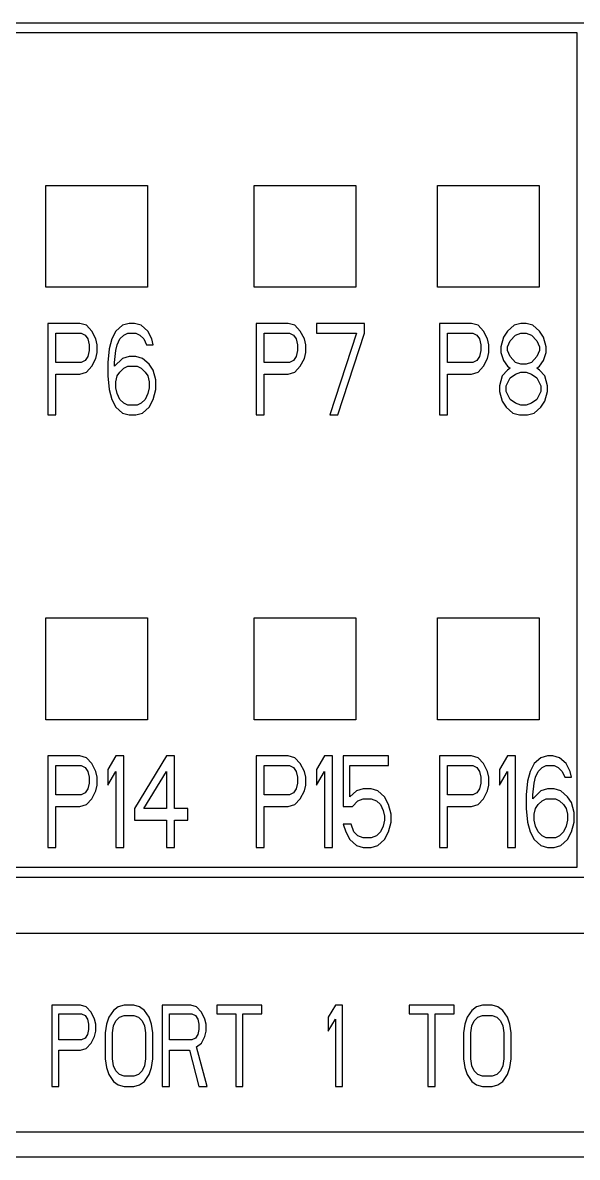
# Model space of a CAD drawing. Header units: millimetres. Extents: x 11355 to 11505, y 8083 to 8171.
# Drawn here: x 11359.782 to 11360.209, y 8103.342 to 8104.216 of the extents above; entities that cross this region are included whole.
import ezdxf

# ---------------------------------------------------------------- set-up
doc = ezdxf.new("R2010")
doc.units = ezdxf.units.MM
doc.layers.add('SW Siemens Scalance XR324', color=7, linetype='Continuous')

# ---------------------------------------------------------------- blocks, each defined once
blk = doc.blocks.new('SW Siemens Scalance XR324')
at = {"layer": 'SW Siemens Scalance XR324'}
for p, q in [((32832.21701, -3476.81938), (32833.40404, -3476.81938)), ((32833.39621, -3476.82722), (32832.22484, -3476.82722)), ((32833.39621, -3477.4697), (32833.39621, -3476.82722)), ((32832.98682, -3476.94474), (32833.06517, -3476.94474)), ((32832.98682, -3477.0231), (32832.98682, -3476.94474)), ((32833.06517, -3476.94474), (32833.06517, -3477.0231)), ((32833.14744, -3476.94474), (32833.22579, -3476.94474)), ((32833.14744, -3477.0231), (32833.14744, -3476.94474)), ((32833.22579, -3476.94474), (32833.22579, -3477.0231)), ((32833.28847, -3477.0231), (32833.28847, -3476.94474)), ((32833.28847, -3476.94474), (32833.36682, -3476.94474)), ((32833.36682, -3476.94474), (32833.36682, -3477.0231)), ((32833.06517, -3477.0231), (32832.98682, -3477.0231)), ((32833.22579, -3477.0231), (32833.14744, -3477.0231)), ((32833.36682, -3477.0231), (32833.28847, -3477.0231)), ((32832.98836, -3477.0509), (32832.98836, -3477.12142)), ((32833.01304, -3477.0509), (32832.98836, -3477.0509)), ((32832.99453, -3477.0584), (32833.01407, -3477.0584)), ((32832.99453, -3477.08091), (32832.99453, -3477.0584)), ((32833.01818, -3477.0524), (32833.01304, -3477.0509)), ((32833.01407, -3477.0584), (32833.01715, -3477.0599)), ((32833.02229, -3477.0569), (32833.01818, -3477.0524)), ((32833.02538, -3477.06291), (32833.02229, -3477.0569)), ((32833.0408, -3477.0569), (32833.03772, -3477.06291)), ((32833.04595, -3477.0524), (32833.0408, -3477.0569)), ((32833.05109, -3477.0509), (32833.04595, -3477.0524)), ((32833.04697, -3477.0599), (32833.05006, -3477.0584)), ((32833.05006, -3477.0584), (32833.05623, -3477.0584)), ((32833.0552, -3477.0509), (32833.05109, -3477.0509)), ((32833.06034, -3477.0524), (32833.0552, -3477.0509)), ((32833.05623, -3477.0584), (32833.05931, -3477.0599)), ((32833.06548, -3477.0569), (32833.06034, -3477.0524)), ((32833.06857, -3477.06291), (32833.06548, -3477.0569)), ((32833.14898, -3477.0509), (32833.14898, -3477.12142)), ((32833.17366, -3477.0509), (32833.14898, -3477.0509)), ((32833.15515, -3477.0584), (32833.17469, -3477.0584)), ((32833.15515, -3477.08091), (32833.15515, -3477.0584)), ((32833.1788, -3477.0524), (32833.17366, -3477.0509)), ((32833.17469, -3477.0584), (32833.17777, -3477.0599)), ((32833.18291, -3477.0569), (32833.1788, -3477.0524)), ((32833.186, -3477.06291), (32833.18291, -3477.0569)), ((32833.19526, -3477.0509), (32833.19526, -3477.0584)), ((32833.23228, -3477.0509), (32833.19526, -3477.0509)), ((32833.19526, -3477.0584), (32833.22611, -3477.0584)), ((32833.22611, -3477.0584), (32833.20554, -3477.12142)), ((32833.21171, -3477.12142), (32833.23228, -3477.0584)), ((32833.23228, -3477.0584), (32833.23228, -3477.0509)), ((32833.29001, -3477.0509), (32833.29001, -3477.12142)), ((32833.31469, -3477.0509), (32833.29001, -3477.0509)), ((32833.29618, -3477.0584), (32833.31572, -3477.0584)), ((32833.29618, -3477.08091), (32833.29618, -3477.0584)), ((32833.31984, -3477.0524), (32833.31469, -3477.0509)), ((32833.31572, -3477.0584), (32833.31881, -3477.0599)), ((32833.32395, -3477.0569), (32833.31984, -3477.0524)), ((32833.32703, -3477.06291), (32833.32395, -3477.0569)), ((32833.34246, -3477.0569), (32833.33937, -3477.0614)), ((32833.3476, -3477.0524), (32833.34246, -3477.0569)), ((32833.35274, -3477.0509), (32833.3476, -3477.0524)), ((32833.34863, -3477.0599), (32833.35274, -3477.0584)), ((32833.35686, -3477.0509), (32833.35274, -3477.0509)), ((32833.35274, -3477.0584), (32833.35686, -3477.0584)), ((32833.362, -3477.0524), (32833.35686, -3477.0509)), ((32833.35686, -3477.0584), (32833.36097, -3477.0599)), ((32833.36714, -3477.0569), (32833.362, -3477.0524)), ((32833.37023, -3477.0614), (32833.36714, -3477.0569)), ((32833.01715, -3477.0599), (32833.01921, -3477.06291)), ((32833.01921, -3477.06291), (32833.02024, -3477.06741)), ((32833.02024, -3477.06741), (32833.02024, -3477.07191)), ((32833.02641, -3477.06741), (32833.02538, -3477.06291)), ((32833.02641, -3477.07341), (32833.02641, -3477.06741)), ((32833.03772, -3477.06291), (32833.03566, -3477.07041)), ((32833.0408, -3477.07191), (32833.04183, -3477.06741)), ((32833.04183, -3477.06741), (32833.04389, -3477.06291)), ((32833.04389, -3477.06291), (32833.04697, -3477.0599)), ((32833.05931, -3477.0599), (32833.0624, -3477.06291)), ((32833.0624, -3477.06291), (32833.06446, -3477.06741)), ((32833.06446, -3477.06741), (32833.0696, -3477.06741)), ((32833.0696, -3477.06741), (32833.06857, -3477.06291)), ((32833.17777, -3477.0599), (32833.17983, -3477.06291)), ((32833.17983, -3477.06291), (32833.18086, -3477.06741)), ((32833.18086, -3477.06741), (32833.18086, -3477.07191)), ((32833.18703, -3477.06741), (32833.186, -3477.06291)), ((32833.18703, -3477.07341), (32833.18703, -3477.06741)), ((32833.31881, -3477.0599), (32833.32086, -3477.06291)), ((32833.32086, -3477.06291), (32833.32189, -3477.06741)), ((32833.32189, -3477.06741), (32833.32189, -3477.07191)), ((32833.32806, -3477.06741), (32833.32703, -3477.06291)), ((32833.32806, -3477.07341), (32833.32806, -3477.06741)), ((32833.33937, -3477.0614), (32833.33732, -3477.06891)), ((32833.34246, -3477.06891), (32833.34452, -3477.06441)), ((32833.34452, -3477.06441), (32833.34863, -3477.0599)), ((32833.36097, -3477.0599), (32833.36508, -3477.06441)), ((32833.36508, -3477.06441), (32833.36714, -3477.06891)), ((32833.37228, -3477.06891), (32833.37023, -3477.0614)), ((32833.02024, -3477.07191), (32833.01921, -3477.07641)), ((32833.02538, -3477.07791), (32833.02641, -3477.07341)), ((32833.03566, -3477.07041), (32833.03463, -3477.08091)), ((32833.03978, -3477.08091), (32833.0408, -3477.07191)), ((32833.18086, -3477.07191), (32833.17983, -3477.07641)), ((32833.186, -3477.07791), (32833.18703, -3477.07341)), ((32833.32189, -3477.07191), (32833.32086, -3477.07641)), ((32833.32703, -3477.07791), (32833.32806, -3477.07341)), ((32833.33732, -3477.06891), (32833.33732, -3477.07341)), ((32833.33732, -3477.07341), (32833.33937, -3477.07941)), ((32833.34246, -3477.07191), (32833.34246, -3477.06891)), ((32833.34452, -3477.07641), (32833.34246, -3477.07191)), ((32833.36714, -3477.07191), (32833.36508, -3477.07641)), ((32833.36714, -3477.06891), (32833.36714, -3477.07191)), ((32833.37023, -3477.07941), (32833.37228, -3477.07341)), ((32833.37228, -3477.07341), (32833.37228, -3477.06891)), ((32833.01407, -3477.08091), (32832.99453, -3477.08091)), ((32833.01715, -3477.07941), (32833.01407, -3477.08091)), ((32833.01921, -3477.07641), (32833.01715, -3477.07941)), ((32833.01818, -3477.08841), (32833.02229, -3477.08391)), ((32833.02229, -3477.08391), (32833.02538, -3477.07791)), ((32833.03463, -3477.08091), (32833.03463, -3477.09141)), ((32833.04595, -3477.07791), (32833.03978, -3477.08391)), ((32833.03978, -3477.08391), (32833.03978, -3477.08091)), ((32833.05109, -3477.07641), (32833.04595, -3477.07791)), ((32833.04697, -3477.08541), (32833.05006, -3477.08391)), ((32833.05006, -3477.08391), (32833.05726, -3477.08391)), ((32833.05623, -3477.07641), (32833.05109, -3477.07641)), ((32833.06137, -3477.07791), (32833.05623, -3477.07641)), ((32833.05726, -3477.08391), (32833.06034, -3477.08541)), ((32833.06651, -3477.08241), (32833.06137, -3477.07791)), ((32833.0696, -3477.08691), (32833.06651, -3477.08241)), ((32833.17469, -3477.08091), (32833.15515, -3477.08091)), ((32833.17777, -3477.07941), (32833.17469, -3477.08091)), ((32833.17983, -3477.07641), (32833.17777, -3477.07941)), ((32833.1788, -3477.08841), (32833.18291, -3477.08391)), ((32833.18291, -3477.08391), (32833.186, -3477.07791)), ((32833.31572, -3477.08091), (32833.29618, -3477.08091)), ((32833.31881, -3477.07941), (32833.31572, -3477.08091)), ((32833.32086, -3477.07641), (32833.31881, -3477.07941)), ((32833.31984, -3477.08841), (32833.32395, -3477.08391)), ((32833.32395, -3477.08391), (32833.32703, -3477.07791)), ((32833.33937, -3477.07941), (32833.34246, -3477.08391)), ((32833.34246, -3477.08391), (32833.34452, -3477.08541)), ((32833.34863, -3477.08091), (32833.34452, -3477.07641)), ((32833.35274, -3477.08241), (32833.34863, -3477.08091)), ((32833.35686, -3477.08241), (32833.35274, -3477.08241)), ((32833.36097, -3477.08091), (32833.35686, -3477.08241)), ((32833.36508, -3477.07641), (32833.36097, -3477.08091)), ((32833.36508, -3477.08541), (32833.36714, -3477.08391)), ((32833.36714, -3477.08391), (32833.37023, -3477.07941)), ((32832.99453, -3477.08991), (32833.01304, -3477.08991)), ((32832.99453, -3477.12142), (32832.99453, -3477.08991)), ((32833.01304, -3477.08991), (32833.01818, -3477.08841)), ((32833.03463, -3477.09141), (32833.03566, -3477.10191)), ((32833.0408, -3477.09591), (32833.04183, -3477.09141)), ((32833.04183, -3477.09141), (32833.04389, -3477.08841)), ((32833.04389, -3477.08841), (32833.04697, -3477.08541)), ((32833.06034, -3477.08541), (32833.06343, -3477.08841)), ((32833.06343, -3477.08841), (32833.06548, -3477.09141)), ((32833.06548, -3477.09141), (32833.06651, -3477.09591)), ((32833.07165, -3477.09441), (32833.0696, -3477.08691)), ((32833.15515, -3477.08991), (32833.17366, -3477.08991)), ((32833.15515, -3477.12142), (32833.15515, -3477.08991)), ((32833.17366, -3477.08991), (32833.1788, -3477.08841)), ((32833.29618, -3477.08991), (32833.31469, -3477.08991)), ((32833.29618, -3477.12142), (32833.29618, -3477.08991)), ((32833.31469, -3477.08991), (32833.31984, -3477.08841)), ((32833.33835, -3477.09141), (32833.33629, -3477.09891)), ((32833.34246, -3477.08691), (32833.33835, -3477.09141)), ((32833.34143, -3477.09891), (32833.34452, -3477.09291)), ((32833.34452, -3477.08541), (32833.34246, -3477.08691)), ((32833.34452, -3477.09291), (32833.34863, -3477.08991)), ((32833.34863, -3477.08991), (32833.35274, -3477.08841)), ((32833.35274, -3477.08841), (32833.35686, -3477.08841)), ((32833.35686, -3477.08841), (32833.36097, -3477.08991)), ((32833.36097, -3477.08991), (32833.36508, -3477.09291)), ((32833.36714, -3477.08691), (32833.36508, -3477.08541)), ((32833.36508, -3477.09291), (32833.36817, -3477.09891)), ((32833.37125, -3477.09141), (32833.36714, -3477.08691)), ((32833.37331, -3477.09891), (32833.37125, -3477.09141)), ((32833.03566, -3477.10191), (32833.03772, -3477.10942)), ((32833.0408, -3477.10041), (32833.0408, -3477.09591)), ((32833.04183, -3477.10492), (32833.0408, -3477.10041)), ((32833.06651, -3477.10041), (32833.06548, -3477.10492)), ((32833.06651, -3477.09591), (32833.06651, -3477.10041)), ((32833.0696, -3477.10942), (32833.07165, -3477.10191)), ((32833.07165, -3477.10191), (32833.07165, -3477.09441)), ((32833.33629, -3477.09891), (32833.33629, -3477.10341)), ((32833.34143, -3477.10341), (32833.34143, -3477.09891)), ((32833.36817, -3477.09891), (32833.36817, -3477.10341)), ((32833.37331, -3477.10341), (32833.37331, -3477.09891)), ((32833.03772, -3477.10942), (32833.0408, -3477.11542)), ((32833.04389, -3477.10942), (32833.04183, -3477.10492)), ((32833.04697, -3477.11242), (32833.04389, -3477.10942)), ((32833.06343, -3477.10942), (32833.06034, -3477.11242)), ((32833.06548, -3477.10492), (32833.06343, -3477.10942)), ((32833.06651, -3477.11542), (32833.0696, -3477.10942)), ((32833.33629, -3477.10341), (32833.33835, -3477.11092)), ((32833.33835, -3477.11092), (32833.34143, -3477.11542)), ((32833.34452, -3477.10942), (32833.34143, -3477.10341)), ((32833.34863, -3477.11242), (32833.34452, -3477.10942)), ((32833.36508, -3477.10942), (32833.36097, -3477.11242)), ((32833.36817, -3477.10341), (32833.36508, -3477.10942)), ((32833.36817, -3477.11542), (32833.37125, -3477.11092)), ((32833.37125, -3477.11092), (32833.37331, -3477.10341)), ((32833.0408, -3477.11542), (32833.04595, -3477.11992)), ((32833.05006, -3477.11392), (32833.04697, -3477.11242)), ((32833.05726, -3477.11392), (32833.05006, -3477.11392)), ((32833.06034, -3477.11242), (32833.05726, -3477.11392)), ((32833.06137, -3477.11992), (32833.06651, -3477.11542)), ((32833.34143, -3477.11542), (32833.34657, -3477.11992)), ((32833.35274, -3477.11392), (32833.34863, -3477.11242)), ((32833.35686, -3477.11392), (32833.35274, -3477.11392)), ((32833.36097, -3477.11242), (32833.35686, -3477.11392)), ((32833.36303, -3477.11992), (32833.36817, -3477.11542)), ((32832.98836, -3477.12142), (32832.99453, -3477.12142)), ((32833.04595, -3477.11992), (32833.05109, -3477.12142)), ((32833.05109, -3477.12142), (32833.05623, -3477.12142)), ((32833.05623, -3477.12142), (32833.06137, -3477.11992)), ((32833.14898, -3477.12142), (32833.15515, -3477.12142)), ((32833.20554, -3477.12142), (32833.21171, -3477.12142)), ((32833.29001, -3477.12142), (32833.29618, -3477.12142)), ((32833.34657, -3477.11992), (32833.35171, -3477.12142)), ((32833.35171, -3477.12142), (32833.35788, -3477.12142)), ((32833.35788, -3477.12142), (32833.36303, -3477.11992)), ((32832.98682, -3477.35609), (32832.98682, -3477.27774)), ((32832.98682, -3477.27774), (32833.06517, -3477.27774)), ((32833.06517, -3477.27774), (32833.06517, -3477.35609)), ((32833.14744, -3477.27774), (32833.22579, -3477.27774)), ((32833.14744, -3477.35609), (32833.14744, -3477.27774)), ((32833.22579, -3477.27774), (32833.22579, -3477.35609)), ((32833.28847, -3477.27774), (32833.36682, -3477.27774)), ((32833.28847, -3477.35609), (32833.28847, -3477.27774)), ((32833.36682, -3477.27774), (32833.36682, -3477.35609)), ((32833.06517, -3477.35609), (32832.98682, -3477.35609)), ((32833.22579, -3477.35609), (32833.14744, -3477.35609)), ((32833.36682, -3477.35609), (32833.28847, -3477.35609)), ((32832.98836, -3477.3839), (32832.98836, -3477.45442)), ((32833.01304, -3477.3839), (32832.98836, -3477.3839)), ((32833.01818, -3477.3854), (32833.01304, -3477.3839)), ((32833.02229, -3477.3899), (32833.01818, -3477.3854)), ((32833.02538, -3477.3959), (32833.02229, -3477.3899)), ((32833.0408, -3477.3839), (32833.03463, -3477.3944)), ((32833.04697, -3477.3839), (32833.0408, -3477.3839)), ((32833.04697, -3477.45442), (32833.04697, -3477.3839)), ((32833.07988, -3477.3839), (32833.0552, -3477.42441)), ((32833.08605, -3477.3839), (32833.07988, -3477.3839)), ((32833.08605, -3477.42441), (32833.08605, -3477.3839)), ((32833.14898, -3477.3839), (32833.14898, -3477.45442)), ((32833.17366, -3477.3839), (32833.14898, -3477.3839)), ((32833.1788, -3477.3854), (32833.17366, -3477.3839)), ((32833.18291, -3477.3899), (32833.1788, -3477.3854)), ((32833.186, -3477.3959), (32833.18291, -3477.3899)), ((32833.20143, -3477.3839), (32833.19526, -3477.3944)), ((32833.2076, -3477.3839), (32833.20143, -3477.3839)), ((32833.2076, -3477.45442), (32833.2076, -3477.3839)), ((32833.21582, -3477.3839), (32833.21582, -3477.42291)), ((32833.25079, -3477.3839), (32833.21582, -3477.3839)), ((32833.25079, -3477.3914), (32833.25079, -3477.3839)), ((32833.29001, -3477.3839), (32833.29001, -3477.45442)), ((32833.31469, -3477.3839), (32833.29001, -3477.3839)), ((32833.31984, -3477.3854), (32833.31469, -3477.3839)), ((32833.32395, -3477.3899), (32833.31984, -3477.3854)), ((32833.32703, -3477.3959), (32833.32395, -3477.3899)), ((32833.34246, -3477.3839), (32833.33629, -3477.3944)), ((32833.34863, -3477.3839), (32833.34246, -3477.3839)), ((32833.34863, -3477.45442), (32833.34863, -3477.3839)), ((32833.36303, -3477.3899), (32833.35994, -3477.3959)), ((32833.36817, -3477.3854), (32833.36303, -3477.3899)), ((32833.37331, -3477.3839), (32833.36817, -3477.3854)), ((32833.37742, -3477.3839), (32833.37331, -3477.3839)), ((32833.38257, -3477.3854), (32833.37742, -3477.3839)), ((32833.38771, -3477.3899), (32833.38257, -3477.3854)), ((32833.39079, -3477.3959), (32833.38771, -3477.3899)), ((32832.99453, -3477.3914), (32833.01407, -3477.3914)), ((32832.99453, -3477.41391), (32832.99453, -3477.3914)), ((32833.01407, -3477.3914), (32833.01715, -3477.3929)), ((32833.01715, -3477.3929), (32833.01921, -3477.3959)), ((32833.01921, -3477.3959), (32833.02024, -3477.4004)), ((32833.02641, -3477.4004), (32833.02538, -3477.3959)), ((32833.03463, -3477.3944), (32833.03463, -3477.4064)), ((32833.03463, -3477.4064), (32833.0408, -3477.3959)), ((32833.0408, -3477.3959), (32833.0408, -3477.45442)), ((32833.0624, -3477.42441), (32833.07988, -3477.3959)), ((32833.07988, -3477.3959), (32833.07988, -3477.42441)), ((32833.15515, -3477.3914), (32833.17469, -3477.3914)), ((32833.15515, -3477.41391), (32833.15515, -3477.3914)), ((32833.17469, -3477.3914), (32833.17777, -3477.3929)), ((32833.17777, -3477.3929), (32833.17983, -3477.3959)), ((32833.17983, -3477.3959), (32833.18086, -3477.4004)), ((32833.18703, -3477.4004), (32833.186, -3477.3959)), ((32833.19526, -3477.3944), (32833.19526, -3477.4064)), ((32833.19526, -3477.4064), (32833.20143, -3477.3959)), ((32833.20143, -3477.3959), (32833.20143, -3477.45442)), ((32833.22096, -3477.3914), (32833.25079, -3477.3914)), ((32833.22096, -3477.41541), (32833.22096, -3477.3914)), ((32833.29618, -3477.3914), (32833.31572, -3477.3914)), ((32833.29618, -3477.41391), (32833.29618, -3477.3914)), ((32833.31572, -3477.3914), (32833.31881, -3477.3929)), ((32833.31881, -3477.3929), (32833.32086, -3477.3959)), ((32833.32086, -3477.3959), (32833.32189, -3477.4004)), ((32833.32806, -3477.4004), (32833.32703, -3477.3959)), ((32833.33629, -3477.3944), (32833.33629, -3477.4064)), ((32833.33629, -3477.4064), (32833.34246, -3477.3959)), ((32833.34246, -3477.3959), (32833.34246, -3477.45442)), ((32833.35994, -3477.3959), (32833.35788, -3477.4034)), ((32833.36406, -3477.4004), (32833.36611, -3477.3959)), ((32833.36611, -3477.3959), (32833.3692, -3477.3929)), ((32833.3692, -3477.3929), (32833.37228, -3477.3914)), ((32833.37228, -3477.3914), (32833.37845, -3477.3914)), ((32833.37845, -3477.3914), (32833.38154, -3477.3929)), ((32833.38154, -3477.3929), (32833.38462, -3477.3959)), ((32833.38462, -3477.3959), (32833.38668, -3477.4004)), ((32833.39182, -3477.4004), (32833.39079, -3477.3959)), ((32833.02024, -3477.4049), (32833.01921, -3477.4094)), ((32833.02024, -3477.4004), (32833.02024, -3477.4049)), ((32833.02538, -3477.41091), (32833.02641, -3477.4064)), ((32833.02641, -3477.4064), (32833.02641, -3477.4004)), ((32833.18086, -3477.4049), (32833.17983, -3477.4094)), ((32833.18086, -3477.4004), (32833.18086, -3477.4049)), ((32833.186, -3477.41091), (32833.18703, -3477.4064)), ((32833.18703, -3477.4064), (32833.18703, -3477.4004)), ((32833.32189, -3477.4049), (32833.32086, -3477.4094)), ((32833.32189, -3477.4004), (32833.32189, -3477.4049)), ((32833.32703, -3477.41091), (32833.32806, -3477.4064)), ((32833.32806, -3477.4064), (32833.32806, -3477.4004)), ((32833.35788, -3477.4034), (32833.35686, -3477.41391)), ((32833.362, -3477.41391), (32833.36303, -3477.4049)), ((32833.36303, -3477.4049), (32833.36406, -3477.4004)), ((32833.38668, -3477.4004), (32833.39182, -3477.4004)), ((32833.01407, -3477.41391), (32832.99453, -3477.41391)), ((32833.01715, -3477.41241), (32833.01407, -3477.41391)), ((32833.01921, -3477.4094), (32833.01715, -3477.41241)), ((32833.01818, -3477.42141), (32833.02229, -3477.41691)), ((32833.02229, -3477.41691), (32833.02538, -3477.41091)), ((32833.17469, -3477.41391), (32833.15515, -3477.41391)), ((32833.17777, -3477.41241), (32833.17469, -3477.41391)), ((32833.17983, -3477.4094), (32833.17777, -3477.41241)), ((32833.1788, -3477.42141), (32833.18291, -3477.41691)), ((32833.18291, -3477.41691), (32833.186, -3477.41091)), ((32833.22611, -3477.41091), (32833.22096, -3477.41541)), ((32833.23125, -3477.4094), (32833.22611, -3477.41091)), ((32833.22713, -3477.41841), (32833.23125, -3477.41691)), ((32833.23742, -3477.4094), (32833.23125, -3477.4094)), ((32833.23125, -3477.41691), (32833.23742, -3477.41691)), ((32833.24256, -3477.41091), (32833.23742, -3477.4094)), ((32833.23742, -3477.41691), (32833.24153, -3477.41841)), ((32833.2477, -3477.41541), (32833.24256, -3477.41091)), ((32833.25079, -3477.42141), (32833.2477, -3477.41541)), ((32833.31572, -3477.41391), (32833.29618, -3477.41391)), ((32833.31881, -3477.41241), (32833.31572, -3477.41391)), ((32833.32086, -3477.4094), (32833.31881, -3477.41241)), ((32833.31984, -3477.42141), (32833.32395, -3477.41691)), ((32833.32395, -3477.41691), (32833.32703, -3477.41091)), ((32833.35686, -3477.41391), (32833.35686, -3477.42441)), ((32833.36817, -3477.41091), (32833.362, -3477.41691)), ((32833.362, -3477.41691), (32833.362, -3477.41391)), ((32833.37331, -3477.4094), (32833.36817, -3477.41091)), ((32833.3692, -3477.41841), (32833.37228, -3477.41691)), ((32833.37228, -3477.41691), (32833.37948, -3477.41691)), ((32833.37845, -3477.4094), (32833.37331, -3477.4094)), ((32833.38359, -3477.41091), (32833.37845, -3477.4094)), ((32833.37948, -3477.41691), (32833.38257, -3477.41841)), ((32833.38874, -3477.41541), (32833.38359, -3477.41091)), ((32833.39182, -3477.41991), (32833.38874, -3477.41541)), ((32832.99453, -3477.42291), (32833.01304, -3477.42291)), ((32832.99453, -3477.45442), (32832.99453, -3477.42291)), ((32833.01304, -3477.42291), (32833.01818, -3477.42141)), ((32833.0552, -3477.42441), (32833.0552, -3477.43341)), ((32833.07988, -3477.42441), (32833.0624, -3477.42441)), ((32833.09634, -3477.42441), (32833.08605, -3477.42441)), ((32833.09634, -3477.43341), (32833.09634, -3477.42441)), ((32833.15515, -3477.42291), (32833.17366, -3477.42291)), ((32833.15515, -3477.45442), (32833.15515, -3477.42291)), ((32833.17366, -3477.42291), (32833.1788, -3477.42141)), ((32833.21582, -3477.42291), (32833.22302, -3477.42291)), ((32833.22302, -3477.42291), (32833.22713, -3477.41841)), ((32833.24153, -3477.41841), (32833.24462, -3477.42141)), ((32833.24462, -3477.42141), (32833.24667, -3477.42591)), ((32833.25284, -3477.42891), (32833.25079, -3477.42141)), ((32833.29618, -3477.42291), (32833.31469, -3477.42291)), ((32833.29618, -3477.45442), (32833.29618, -3477.42291)), ((32833.31469, -3477.42291), (32833.31984, -3477.42141)), ((32833.35686, -3477.42441), (32833.35788, -3477.43491)), ((32833.36303, -3477.42891), (32833.36406, -3477.42441)), ((32833.36406, -3477.42441), (32833.36611, -3477.42141)), ((32833.36611, -3477.42141), (32833.3692, -3477.41841)), ((32833.38257, -3477.41841), (32833.38565, -3477.42141)), ((32833.38565, -3477.42141), (32833.38771, -3477.42441)), ((32833.38771, -3477.42441), (32833.38874, -3477.42891)), ((32833.39388, -3477.42741), (32833.39182, -3477.41991)), ((32833.0552, -3477.43341), (32833.07988, -3477.43341)), ((32833.07988, -3477.43341), (32833.07988, -3477.45442)), ((32833.08605, -3477.43341), (32833.09634, -3477.43341)), ((32833.08605, -3477.45442), (32833.08605, -3477.43341)), ((32833.24667, -3477.42591), (32833.2477, -3477.43041)), ((32833.2477, -3477.43341), (32833.24667, -3477.43791)), ((32833.2477, -3477.43041), (32833.2477, -3477.43341)), ((32833.25284, -3477.43491), (32833.25284, -3477.42891)), ((32833.36303, -3477.43341), (32833.36303, -3477.42891)), ((32833.36406, -3477.43791), (32833.36303, -3477.43341)), ((32833.38874, -3477.43341), (32833.38771, -3477.43791)), ((32833.38874, -3477.42891), (32833.38874, -3477.43341)), ((32833.39388, -3477.43491), (32833.39388, -3477.42741)), ((32833.21582, -3477.43641), (32833.21788, -3477.44241)), ((32833.22199, -3477.43641), (32833.21582, -3477.43641)), ((32833.21788, -3477.44241), (32833.22096, -3477.44841)), ((32833.22405, -3477.44241), (32833.22199, -3477.43641)), ((32833.22713, -3477.44541), (32833.22405, -3477.44241)), ((32833.24462, -3477.44241), (32833.24153, -3477.44541)), ((32833.24667, -3477.43791), (32833.24462, -3477.44241)), ((32833.2477, -3477.44841), (32833.25079, -3477.44241)), ((32833.25079, -3477.44241), (32833.25284, -3477.43491)), ((32833.35788, -3477.43491), (32833.35994, -3477.44241)), ((32833.35994, -3477.44241), (32833.36303, -3477.44841)), ((32833.36611, -3477.44241), (32833.36406, -3477.43791)), ((32833.3692, -3477.44541), (32833.36611, -3477.44241)), ((32833.38565, -3477.44241), (32833.38257, -3477.44541)), ((32833.38771, -3477.43791), (32833.38565, -3477.44241)), ((32833.38874, -3477.44841), (32833.39182, -3477.44241)), ((32833.39182, -3477.44241), (32833.39388, -3477.43491)), ((32833.22096, -3477.44841), (32833.22611, -3477.45292)), ((32833.23125, -3477.44691), (32833.22713, -3477.44541)), ((32833.23742, -3477.44691), (32833.23125, -3477.44691)), ((32833.24153, -3477.44541), (32833.23742, -3477.44691)), ((32833.24256, -3477.45292), (32833.2477, -3477.44841)), ((32833.36303, -3477.44841), (32833.36817, -3477.45292)), ((32833.37228, -3477.44691), (32833.3692, -3477.44541)), ((32833.37948, -3477.44691), (32833.37228, -3477.44691)), ((32833.38257, -3477.44541), (32833.37948, -3477.44691)), ((32833.38359, -3477.45292), (32833.38874, -3477.44841)), ((32832.98836, -3477.45442), (32832.99453, -3477.45442)), ((32833.0408, -3477.45442), (32833.04697, -3477.45442)), ((32833.07988, -3477.45442), (32833.08605, -3477.45442)), ((32833.14898, -3477.45442), (32833.15515, -3477.45442)), ((32833.20143, -3477.45442), (32833.2076, -3477.45442)), ((32833.22611, -3477.45292), (32833.23125, -3477.45442)), ((32833.23125, -3477.45442), (32833.23742, -3477.45442)), ((32833.23742, -3477.45442), (32833.24256, -3477.45292)), ((32833.29001, -3477.45442), (32833.29618, -3477.45442)), ((32833.34246, -3477.45442), (32833.34863, -3477.45442)), ((32833.36817, -3477.45292), (32833.37331, -3477.45442)), ((32833.37331, -3477.45442), (32833.37845, -3477.45442)), ((32833.37845, -3477.45442), (32833.38359, -3477.45292)), ((32833.40404, -3477.47754), (32832.21701, -3477.47754)), ((32832.22484, -3477.4697), (32833.39621, -3477.4697)), ((32834.0191, -3477.52063), (32832.21701, -3477.52063)), ((32832.99149, -3477.57586), (32832.99149, -3477.63854)), ((32833.01343, -3477.57586), (32832.99149, -3477.57586)), ((32832.99698, -3477.58253), (32833.01434, -3477.58253)), ((32832.99698, -3477.60253), (32832.99698, -3477.58253)), ((32833.018, -3477.5772), (32833.01343, -3477.57586)), ((32833.01434, -3477.58253), (32833.01709, -3477.58386)), ((32833.02166, -3477.5812), (32833.018, -3477.5772)), ((32833.0244, -3477.58653), (32833.02166, -3477.5812)), ((32833.03902, -3477.57986), (32833.03537, -3477.5852)), ((32833.04268, -3477.5772), (32833.03902, -3477.57986)), ((32833.04725, -3477.57586), (32833.04268, -3477.5772)), ((32833.05456, -3477.57586), (32833.04725, -3477.57586)), ((32833.05913, -3477.5772), (32833.05456, -3477.57586)), ((32833.06279, -3477.57986), (32833.05913, -3477.5772)), ((32833.06645, -3477.5852), (32833.06279, -3477.57986)), ((32833.0765, -3477.57586), (32833.0765, -3477.63854)), ((32833.09844, -3477.57586), (32833.0765, -3477.57586)), ((32833.08199, -3477.58253), (32833.09936, -3477.58253)), ((32833.08199, -3477.60253), (32833.08199, -3477.58253)), ((32833.10301, -3477.5772), (32833.09844, -3477.57586)), ((32833.09936, -3477.58253), (32833.1021, -3477.58386)), ((32833.10667, -3477.5812), (32833.10301, -3477.5772)), ((32833.10941, -3477.58653), (32833.10667, -3477.5812)), ((32833.15329, -3477.57586), (32833.11855, -3477.57586)), ((32833.11855, -3477.57586), (32833.11855, -3477.58253)), ((32833.11855, -3477.58253), (32833.13318, -3477.58253)), ((32833.13318, -3477.58253), (32833.13318, -3477.63854)), ((32833.13866, -3477.58253), (32833.15329, -3477.58253)), ((32833.13866, -3477.63854), (32833.13866, -3477.58253)), ((32833.15329, -3477.58253), (32833.15329, -3477.57586)), ((32833.20996, -3477.57586), (32833.20448, -3477.5852)), ((32833.21545, -3477.57586), (32833.20996, -3477.57586)), ((32833.21545, -3477.63854), (32833.21545, -3477.57586)), ((32833.30137, -3477.57586), (32833.26664, -3477.57586)), ((32833.26664, -3477.57586), (32833.26664, -3477.58253)), ((32833.26664, -3477.58253), (32833.28126, -3477.58253)), ((32833.28126, -3477.58253), (32833.28126, -3477.63854)), ((32833.28675, -3477.58253), (32833.30137, -3477.58253)), ((32833.28675, -3477.63854), (32833.28675, -3477.58253)), ((32833.30137, -3477.58253), (32833.30137, -3477.57586)), ((32833.31509, -3477.57986), (32833.31143, -3477.5852)), ((32833.31874, -3477.5772), (32833.31509, -3477.57986)), ((32833.32331, -3477.57586), (32833.31874, -3477.5772)), ((32833.33062, -3477.57586), (32833.32331, -3477.57586)), ((32833.3352, -3477.5772), (32833.33062, -3477.57586)), ((32833.33885, -3477.57986), (32833.3352, -3477.5772)), ((32833.34251, -3477.5852), (32833.33885, -3477.57986)), ((32833.01709, -3477.58386), (32833.01891, -3477.58653)), ((32833.01891, -3477.58653), (32833.01983, -3477.59053)), ((32833.01983, -3477.59053), (32833.01983, -3477.59453)), ((32833.02531, -3477.59053), (32833.0244, -3477.58653)), ((32833.02531, -3477.59587), (32833.02531, -3477.59053)), ((32833.03354, -3477.59053), (32833.03263, -3477.5972)), ((32833.03537, -3477.5852), (32833.03354, -3477.59053)), ((32833.03902, -3477.59187), (32833.04085, -3477.58786)), ((32833.04085, -3477.58786), (32833.04359, -3477.5852)), ((32833.04359, -3477.5852), (32833.04725, -3477.58386)), ((32833.04725, -3477.58386), (32833.05456, -3477.58386)), ((32833.05456, -3477.58386), (32833.05822, -3477.5852)), ((32833.05822, -3477.5852), (32833.06096, -3477.58786)), ((32833.06096, -3477.58786), (32833.06279, -3477.59187)), ((32833.06828, -3477.59053), (32833.06645, -3477.5852)), ((32833.06919, -3477.5972), (32833.06828, -3477.59053)), ((32833.1021, -3477.58386), (32833.10393, -3477.58653)), ((32833.10393, -3477.58653), (32833.10484, -3477.59053)), ((32833.10484, -3477.59053), (32833.10484, -3477.59453)), ((32833.11032, -3477.59053), (32833.10941, -3477.58653)), ((32833.11032, -3477.59587), (32833.11032, -3477.59053)), ((32833.20448, -3477.5852), (32833.20448, -3477.59587)), ((32833.20448, -3477.59587), (32833.20996, -3477.58653)), ((32833.20996, -3477.58653), (32833.20996, -3477.63854)), ((32833.3096, -3477.59053), (32833.30869, -3477.5972)), ((32833.31143, -3477.5852), (32833.3096, -3477.59053)), ((32833.31509, -3477.59187), (32833.31691, -3477.58786)), ((32833.31691, -3477.58786), (32833.31966, -3477.5852)), ((32833.31966, -3477.5852), (32833.32331, -3477.58386)), ((32833.32331, -3477.58386), (32833.33062, -3477.58386)), ((32833.33062, -3477.58386), (32833.33428, -3477.5852)), ((32833.33428, -3477.5852), (32833.33702, -3477.58786)), ((32833.33702, -3477.58786), (32833.33885, -3477.59187)), ((32833.34434, -3477.59053), (32833.34251, -3477.5852)), ((32833.34525, -3477.5972), (32833.34434, -3477.59053)), ((32833.01891, -3477.59853), (32833.01709, -3477.6012)), ((32833.01983, -3477.59453), (32833.01891, -3477.59853)), ((32833.02166, -3477.6052), (32833.0244, -3477.59987)), ((32833.0244, -3477.59987), (32833.02531, -3477.59587)), ((32833.03263, -3477.5972), (32833.03263, -3477.6172)), ((32833.03811, -3477.5972), (32833.03902, -3477.59187)), ((32833.03811, -3477.6172), (32833.03811, -3477.5972)), ((32833.06279, -3477.59187), (32833.06371, -3477.5972)), ((32833.06371, -3477.5972), (32833.06371, -3477.6172)), ((32833.06919, -3477.6172), (32833.06919, -3477.5972)), ((32833.10393, -3477.59853), (32833.1021, -3477.6012)), ((32833.10484, -3477.59453), (32833.10393, -3477.59853)), ((32833.10667, -3477.6052), (32833.10941, -3477.59987)), ((32833.10941, -3477.59987), (32833.11032, -3477.59587)), ((32833.30869, -3477.5972), (32833.30869, -3477.6172)), ((32833.31417, -3477.5972), (32833.31509, -3477.59187)), ((32833.31417, -3477.6172), (32833.31417, -3477.5972)), ((32833.33885, -3477.59187), (32833.33977, -3477.5972)), ((32833.33977, -3477.5972), (32833.33977, -3477.6172)), ((32833.34525, -3477.6172), (32833.34525, -3477.5972)), ((32833.01434, -3477.60253), (32832.99698, -3477.60253)), ((32833.01709, -3477.6012), (32833.01434, -3477.60253)), ((32833.018, -3477.6092), (32833.02166, -3477.6052)), ((32833.09936, -3477.60253), (32833.08199, -3477.60253)), ((32833.1021, -3477.6012), (32833.09936, -3477.60253)), ((32833.10301, -3477.60787), (32833.10667, -3477.6052)), ((32833.11124, -3477.63854), (32833.10301, -3477.60787)), ((32832.99698, -3477.61054), (32833.01343, -3477.61054)), ((32832.99698, -3477.63854), (32832.99698, -3477.61054)), ((32833.01343, -3477.61054), (32833.018, -3477.6092)), ((32833.03263, -3477.6172), (32833.03354, -3477.62387)), ((32833.03902, -3477.62254), (32833.03811, -3477.6172)), ((32833.06371, -3477.6172), (32833.06279, -3477.62254)), ((32833.06828, -3477.62387), (32833.06919, -3477.6172)), ((32833.08199, -3477.61054), (32833.09753, -3477.61054)), ((32833.08199, -3477.63854), (32833.08199, -3477.61054)), ((32833.09753, -3477.61054), (32833.10484, -3477.63854)), ((32833.30869, -3477.6172), (32833.3096, -3477.62387)), ((32833.31509, -3477.62254), (32833.31417, -3477.6172)), ((32833.33977, -3477.6172), (32833.33885, -3477.62254)), ((32833.34434, -3477.62387), (32833.34525, -3477.6172)), ((32833.03354, -3477.62387), (32833.03537, -3477.62921)), ((32833.04085, -3477.62654), (32833.03902, -3477.62254)), ((32833.04359, -3477.62921), (32833.04085, -3477.62654)), ((32833.06096, -3477.62654), (32833.05822, -3477.62921)), ((32833.06279, -3477.62254), (32833.06096, -3477.62654)), ((32833.06645, -3477.62921), (32833.06828, -3477.62387)), ((32833.3096, -3477.62387), (32833.31143, -3477.62921)), ((32833.31691, -3477.62654), (32833.31509, -3477.62254)), ((32833.31966, -3477.62921), (32833.31691, -3477.62654)), ((32833.33702, -3477.62654), (32833.33428, -3477.62921)), ((32833.33885, -3477.62254), (32833.33702, -3477.62654)), ((32833.34251, -3477.62921), (32833.34434, -3477.62387)), ((32833.03537, -3477.62921), (32833.03902, -3477.63454)), ((32833.03902, -3477.63454), (32833.04268, -3477.63721)), ((32833.04725, -3477.63054), (32833.04359, -3477.62921)), ((32833.05456, -3477.63054), (32833.04725, -3477.63054)), ((32833.05822, -3477.62921), (32833.05456, -3477.63054)), ((32833.05913, -3477.63721), (32833.06279, -3477.63454)), ((32833.06279, -3477.63454), (32833.06645, -3477.62921)), ((32833.31143, -3477.62921), (32833.31509, -3477.63454)), ((32833.31509, -3477.63454), (32833.31874, -3477.63721)), ((32833.32331, -3477.63054), (32833.31966, -3477.62921)), ((32833.33062, -3477.63054), (32833.32331, -3477.63054)), ((32833.33428, -3477.62921), (32833.33062, -3477.63054)), ((32833.3352, -3477.63721), (32833.33885, -3477.63454)), ((32833.33885, -3477.63454), (32833.34251, -3477.62921)), ((32832.99149, -3477.63854), (32832.99698, -3477.63854)), ((32833.04268, -3477.63721), (32833.04725, -3477.63854)), ((32833.04725, -3477.63854), (32833.05456, -3477.63854)), ((32833.05456, -3477.63854), (32833.05913, -3477.63721)), ((32833.0765, -3477.63854), (32833.08199, -3477.63854)), ((32833.10484, -3477.63854), (32833.11124, -3477.63854)), ((32833.13318, -3477.63854), (32833.13866, -3477.63854)), ((32833.20996, -3477.63854), (32833.21545, -3477.63854)), ((32833.28126, -3477.63854), (32833.28675, -3477.63854)), ((32833.31874, -3477.63721), (32833.32331, -3477.63854)), ((32833.32331, -3477.63854), (32833.33062, -3477.63854)), ((32833.33062, -3477.63854), (32833.3352, -3477.63721)), ((32832.20134, -3477.67342), (32834.09354, -3477.67342)), ((32835.36402, -3477.69301), (32832.20134, -3477.69301)), ((32849.51726, -3477.69301), (32832.20134, -3477.69301))]:
    blk.add_line(p, q, dxfattribs=at)

msp = doc.modelspace()

# ---------------------------------------------------------------- block references
msp.add_blockref('SW Siemens Scalance XR324', (-21473.18706, 11581.03516))

doc.saveas('drawing.dxf')
